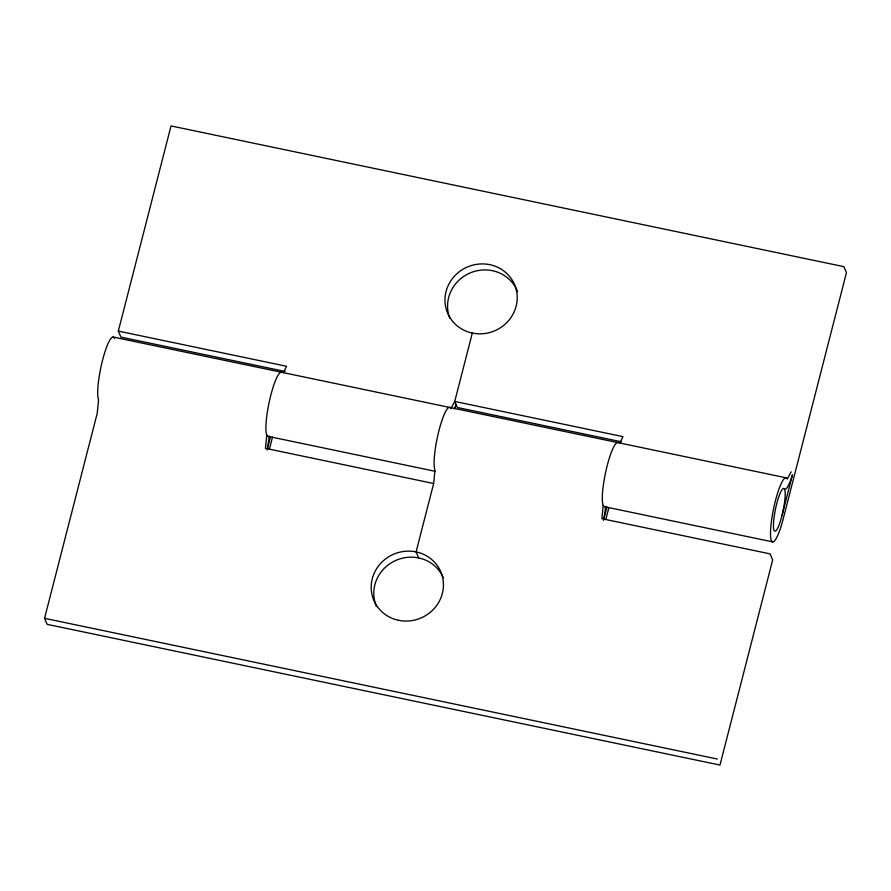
<?xml version="1.0" encoding="UTF-8"?>
<svg xmlns="http://www.w3.org/2000/svg" width="891" height="891" viewBox="0 0 891 891"><rect width="100%" height="100%" fill="white"/><g stroke="black" fill="none" stroke-linecap="round" stroke-linejoin="round"><path stroke-width="1.34" d="M266.788 435.064L265.451 448.34L433.661 483.512L416.097 551.908L418.692 557.933M603.207 505.42L601.87 518.696L770.08 553.879L772.675 559.904L719.973 765.068L47.145 624.346L44.55 618.321L97.253 413.157L98.589 399.892A32.744 5.847 -78.2 0 1 102.599 360.064A32.744 5.847 -78.2 0 1 114.393 338.335M433.661 483.512L434.997 470.248A32.744 5.847 -78.2 0 1 438.004 434.518A32.744 5.847 -78.2 0 1 449.532 407.41M285.064 371.458L120.92 337.121L118.325 331.096L171.027 125.932L843.855 266.654L846.45 272.679L783.211 518.874A32.744 5.847 -78.2 0 1 771.417 540.603A32.744 5.847 -78.2 0 1 775.426 500.787A32.744 5.847 -78.2 0 1 787.221 479.057L791.152 471.807M267.088 450.033L270.496 436.79M269.416 449.075L272.468 437.158M472.308 333.067A36.386 34.704 -23.3 0 1 455.134 275.43A36.386 34.704 -23.3 0 1 515.833 288.127A36.386 34.704 -23.3 0 1 472.308 333.067L454.744 401.451L450.813 408.702M455.023 408.434L456.036 404.469A29.002 5.179 -78.2 0 1 454.599 408.835M603.508 520.389L606.905 507.146M605.824 519.431L608.887 507.514M781.919 515.856L792.455 474.825A29.002 5.179 -78.2 0 1 784.592 489.315A21.83 3.898 -78.2 0 0 774.435 514.864A21.83 3.898 -78.2 0 0 778.934 525.311A21.83 3.898 -78.2 0 0 784.592 489.315M283.461 372.661L286.534 366.279L118.325 331.096M619.869 443.016L622.954 436.635L454.744 401.451L457.339 407.488L621.472 441.813M113.112 337.043L785.94 477.765M434.919 471.25L268.068 436.356A32.744 5.847 -78.2 0 1 268.893 403.523A32.744 5.847 -78.2 0 1 281.322 372.226M772.686 541.895L604.488 506.712A32.744 5.847 -78.2 0 1 605.301 473.878A32.744 5.847 -78.2 0 1 617.741 442.582M44.55 618.321L717.378 759.032M376.492 606.537A36.386 34.704 -23.3 0 1 396.172 560.261A36.386 34.704 -23.3 0 1 443.317 577.724M269.227 435.989A29.002 5.179 -78.2 0 1 267.3 448.696M605.635 506.355A29.002 5.179 -78.2 0 1 603.708 519.052M449.777 318.098A36.386 34.704 -23.3 0 1 471.216 272.512A36.386 34.704 -23.3 0 1 517.593 291.702M398.533 620.292A36.386 34.704 -23.3 0 0 442.059 575.352A36.386 34.704 -23.3 0 0 381.359 562.655A36.386 34.704 -23.3 0 0 398.533 620.292"/></g></svg>
